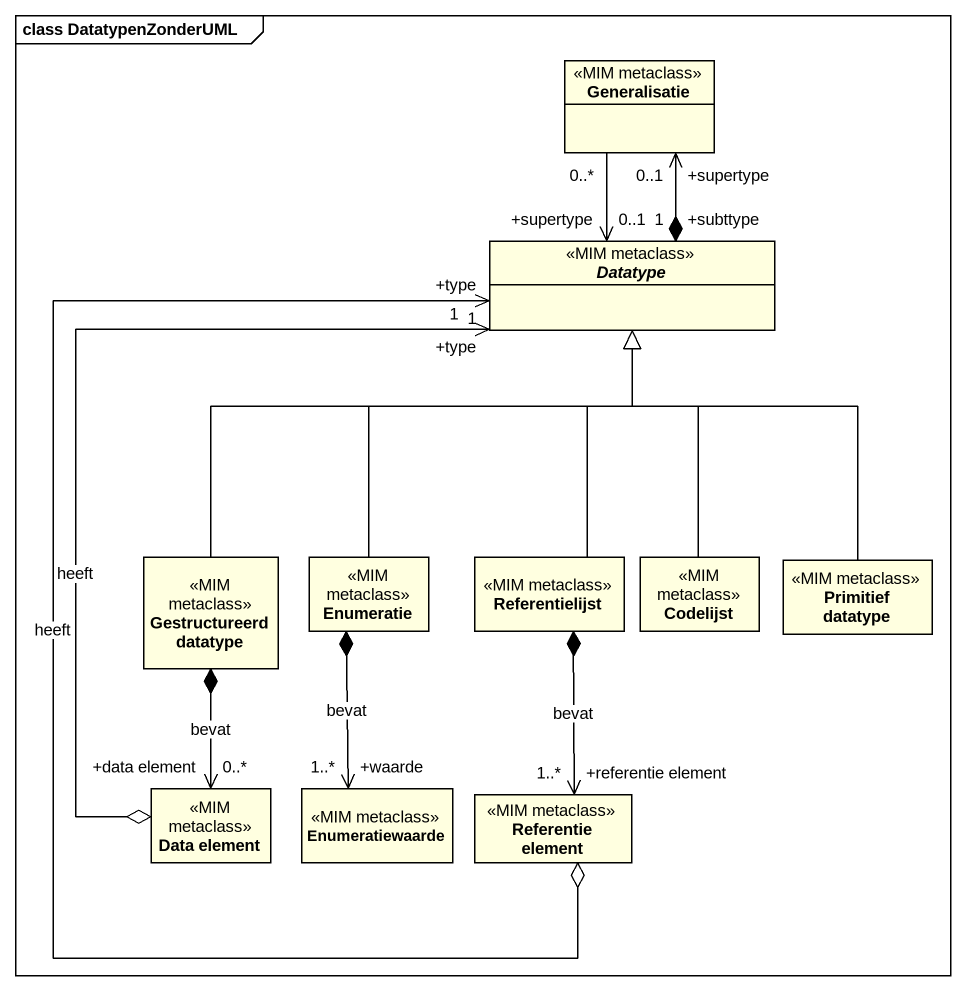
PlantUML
@startuml
mainframe class DatatypenZonderUML
hide circle
hide empty members
class Generalisatie <<MIM metaclass>> #FFFFE0
abstract class Datatype <<MIM metaclass>> #FFFFE0
class "Gestructureerd datatype" as Gestructureerd_datatype <<MIM metaclass>> #FFFFE0
class Enumeratie <<MIM metaclass>> #FFFFE0
class Referentielijst <<MIM metaclass>> #FFFFE0
class Codelijst <<MIM metaclass>> #FFFFE0
class "Primitief datatype" as Primitief_datatype <<MIM metaclass>> #FFFFE0
class "Data element" as Data_element <<MIM metaclass>> #FFFFE0
class Enumeratiewaarde <<MIM metaclass>> #FFFFE0
class "Referentie element" as Referentie_element <<MIM metaclass>> #FFFFE0
Generalisatie "+supertype\n0..1" <--* "+subttype\n1" Datatype
Generalisatie "0..*" --> "+supertype\n0..1" Datatype
Gestructureerd_datatype -up-|> Datatype
Gestructureerd_datatype *--> "+data element\n0..*" Data_element : bevat
Enumeratie -up-|> Datatype
Enumeratie *--> "+waarde\n1..*" Enumeratiewaarde : bevat
Referentielijst -up-|> Datatype
Referentielijst *--> "+referentie element\n1..*" Referentie_element : bevat
Codelijst -up-|> Datatype
Primitief_datatype -up-|> Datatype
Data_element o-up-> "+type\n1" Datatype : heeft
Referentie_element o-up-> "+type\n1" Datatype : heeft
@enduml
